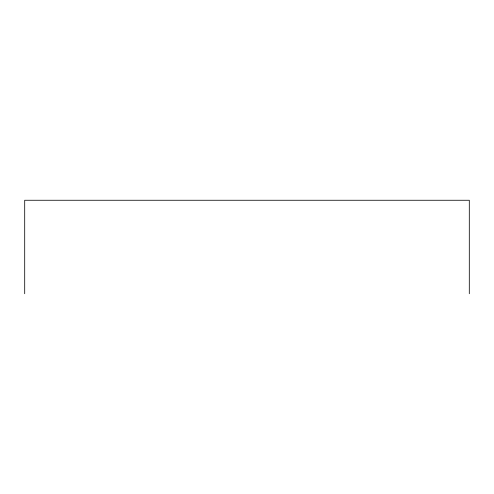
<?xml version="1.0" encoding="UTF-8"?>
<svg xmlns="http://www.w3.org/2000/svg" width="494" height="494" viewBox="0 0 494 494"><rect width="100%" height="100%" fill="white"/><g stroke="black" fill="none" stroke-linecap="round" stroke-linejoin="round"><path stroke-width="0.74" d="M469.3 293.739L469.3 200.261L24.7 200.261L24.7 293.739"/></g></svg>
